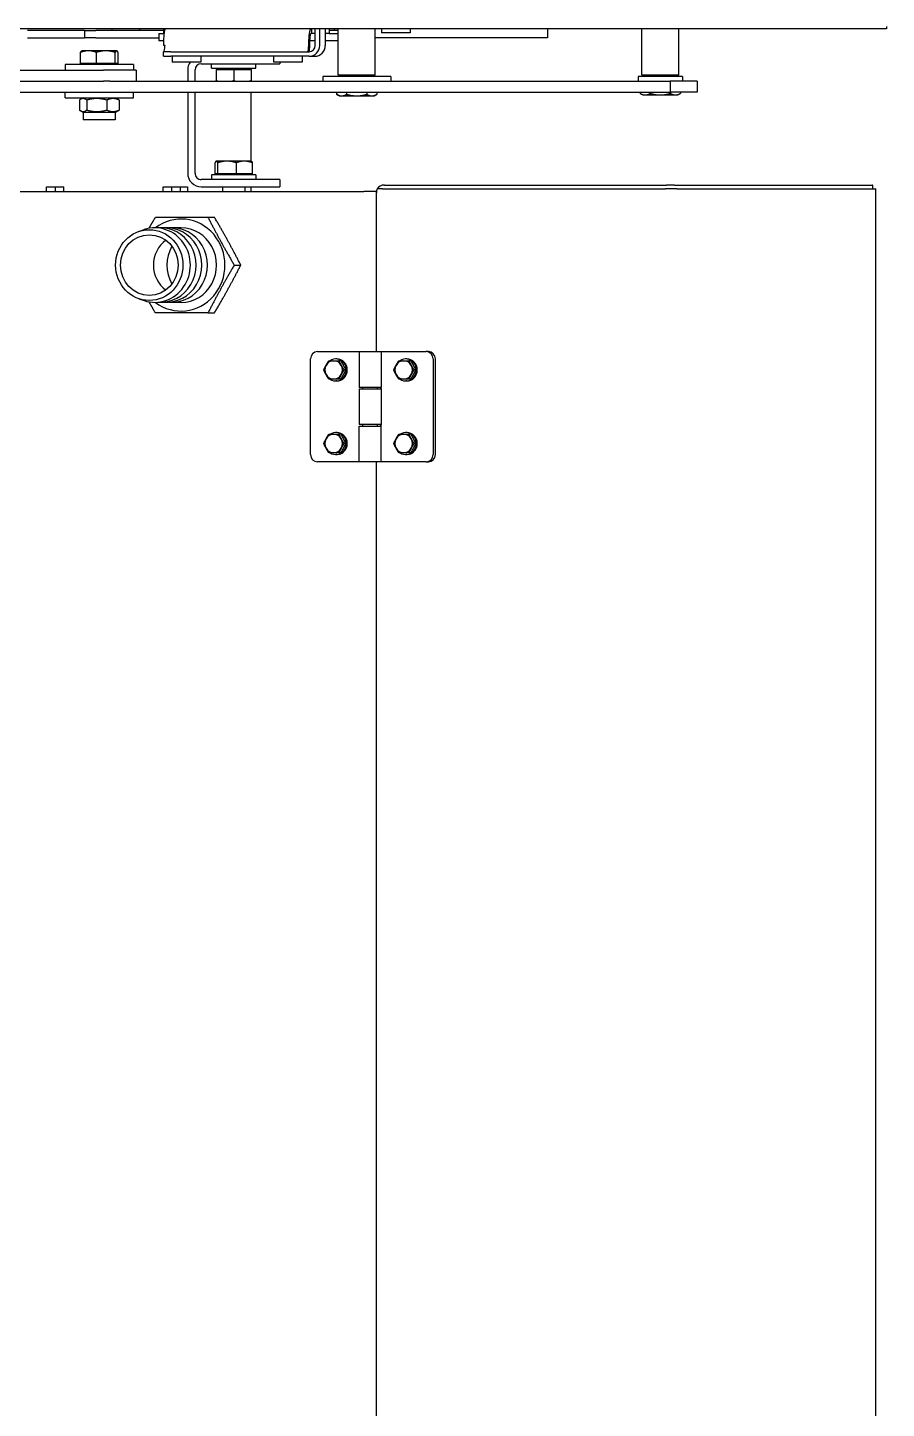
# Model space of a CAD drawing. Extents: x -3873 to 164127, y 7129 to 96529.
# Drawn here: x 54647 to 55113, y 50178 to 50929 of the extents above; entities that cross this region are included whole.
import ezdxf

# ---------------------------------------------------------------- set-up
doc = ezdxf.new("R2010")
doc.units = 0
doc.layers.add('KROMEKA', color=1, linetype='CONTINUOUS')
doc.layers.add('LAYOUT Kromeka', color=1, linetype='CONTINUOUS', lineweight=5)

# ---------------------------------------------------------------- blocks, each defined once
blk = doc.blocks.new('KD21-ara_yolma-64')
at = {"layer": 'KROMEKA', "color": 0}
for p, q in [((4299, -760), (4299, 1490)), ((4270.5, -21.5), (4270.5, -334.48)), ((4276.5, -21.5), (4276.5, -334.48)), ((4264.5, -195.34), (4264.5, -642.45)), ((4210.5, -285.74), (4210.5, -475.94)), ((4294, -293.24), (4294, -324.24)), ((4298, -324.24), (4298, -293.24)), ((4210.5, -303.58), (4213, -303.58)), ((4213, -303.58), (4213, -308.33)), ((4210.5, -308.33), (4213, -308.33)), ((4210.5, -312.97), (4213, -312.97)), ((4213, -308.33), (4213, -312.97)), ((4261.5, -313.71), (4261.5, -350.71)), ((4261.5, -313.71), (4264.5, -313.71)), ((4279.5, -313.71), (4276.5, -313.71)), ((4279.5, -350.71), (4279.5, -313.71)), ((4253.5, -323.51), (4254.38, -321.99)), ((4260.19, -321.36), (4254.81, -321.36)), ((4261.5, -323.51), (4260.62, -321.99)), ((4280.1, -330.68), (4280.1, -322.04)), ((4280.1, -322.04), (4286.15, -322.04)), ((4287, -322.71), (4286.95, -322.62)), ((4287, -326.36), (4287, -322.71)), ((4249.5, -340.91), (4249.5, -323.51)), ((4253.5, -323.51), (4249.5, -323.51)), ((4253.5, -340.91), (4253.5, -323.51)), ((4260.19, -325.41), (4254.81, -325.41)), ((4280.1, -323.61), (4279.5, -323.61)), ((4287, -335.76), (4287, -326.36)), ((4298, -324.24), (4294, -324.24)), ((4294, -330.24), (4294, -324.24)), ((4294, -330.24), (4294, -364.61)), ((4298, -324.24), (4298, -330.24)), ((4298, -367.11), (4298, -330.24)), ((4260.19, -336.27), (4254.81, -336.27)), ((4270.5, -337.98), (4270.5, -334.48)), ((4276.5, -352.21), (4276.5, -334.48)), ((4280.1, -340.85), (4280.1, -330.68)), ((4280.1, -330.68), (4286.15, -330.68)), ((4287, -341.62), (4287, -335.76)), ((4253.5, -340.91), (4249.5, -340.91)), ((4253.5, -340.91), (4254.38, -342.44)), ((4260.19, -343.07), (4254.81, -343.07)), ((4261.5, -340.91), (4260.62, -342.44)), ((4270.5, -337.98), (4270.5, -642.45)), ((4280.1, -340.81), (4279.5, -340.81)), ((4280.1, -340.85), (4286.15, -340.85)), ((4280.1, -342.39), (4280.1, -340.85)), ((4280.1, -342.39), (4286.15, -342.39)), ((4287, -341.71), (4286.95, -341.81)), ((4287, -341.71), (4287, -341.62)), ((4298, -339.11), (4299, -339.11)), ((4261.5, -350.71), (4264.5, -350.71)), ((4276.5, -352.21), (4270.5, -352.21)), ((4279.5, -350.71), (4276.5, -350.71)), ((4298, -354.11), (4298, -345.51)), ((4152.18, -353.74), (4151.23, -356.53)), ((4188.82, -353.74), (4189.77, -356.53)), ((4299, -354.11), (4298, -354.11)), ((4210.5, -366.93), (4213, -366.93)), ((4213, -366.93), (4213, -371.68)), ((4284, -367.11), (4286.5, -367.11)), ((4284, -367.11), (4284, -371.02)), ((4286.5, -371.02), (4286.5, -367.11)), ((4293.1, -367.11), (4290, -367.11)), ((4290, -367.11), (4290, -367.87)), ((4296.5, -364.61), (4292.5, -364.61)), ((4292.5, -367.11), (4292.5, -364.61)), ((4296.5, -364.61), (4296.5, -367.11)), ((4299, -367.11), (4296.5, -367.11)), ((4296.5, -367.34), (4296.5, -367.11)), ((4150.25, -376.68), (4150.25, -371.73)), ((4190.75, -376.68), (4190.75, -371.73)), ((4210.5, -371.68), (4213, -371.68)), ((4213, -371.68), (4213, -376.32)), ((4280.8, -387.41), (4280.8, -371.81)), ((4284, -371.81), (4280.8, -371.81)), ((4284, -446.25), (4284, -371.02)), ((4286.5, -371.02), (4286.5, -446.25)), ((4290, -367.87), (4289.9, -367.87)), ((4210.5, -376.32), (4213, -376.32)), ((4213, -380.06), (4210.5, -380.06)), ((4213, -376.32), (4213, -380.06)), ((4264.5, -380.24), (4220.4, -380.24)), ((4276.6, -380.24), (4270.5, -380.24)), ((4213, -387.64), (4213, -422.68)), ((4217, -422.68), (4217, -387.64)), ((4220.4, -384.24), (4264.5, -384.24)), ((4270.5, -384.24), (4276.6, -384.24)), ((4280, -387.64), (4280, -422.68)), ((4284, -387.41), (4280.8, -387.41)), ((4144.5, -391.26), (4144.5, -394.81)), ((4196.5, -391.26), (4196.5, -394.81)), ((4219.5, -393.24), (4217, -393.24)), ((4219.5, -417.24), (4219.5, -393.24)), ((4220.1, -396.64), (4219.5, -396.64)), ((4220.1, -395.1), (4226.15, -395.1)), ((4220.1, -396.54), (4220.1, -395.1)), ((4220.1, -396.54), (4226.15, -396.54)), ((4220.1, -406.68), (4220.1, -396.54)), ((4227, -395.74), (4226.95, -395.65)), ((4227, -395.82), (4227, -395.74)), ((4227, -401.61), (4227, -395.82)), ((4276.9, -395.74), (4270.85, -395.74)), ((4276.9, -395.74), (4276.9, -405.24)), ((4276.9, -396.64), (4277.5, -396.64)), ((4277.5, -393.24), (4277.5, -417.24)), ((4277.5, -393.24), (4280, -393.24)), ((4213, -399.24), (4210.5, -399.24)), ((4227, -411.03), (4227, -401.61)), ((4276.9, -405.24), (4270.85, -405.24)), ((4276.9, -405.24), (4276.9, -414.74)), ((4170.5, -405.54), (4170.5, -409.09)), ((4213, -411.24), (4210.5, -411.24)), ((4220.1, -406.68), (4226.15, -406.68)), ((4220.1, -415.38), (4220.1, -406.68)), ((4227, -414.74), (4227, -411.03)), ((4213, -414.54), (4210.5, -414.54)), ((4219.5, -417.24), (4217, -417.24)), ((4220.1, -413.84), (4219.5, -413.84)), ((4220.1, -414.54), (4219.5, -414.54)), ((4220.1, -415.38), (4226.15, -415.38)), ((4227, -414.74), (4226.95, -414.82)), ((4264.5, -414.54), (4227, -414.54)), ((4276.9, -414.74), (4270.85, -414.74)), ((4276.9, -413.84), (4277.5, -413.84)), ((4277.5, -414.54), (4276.9, -414.54)), ((4277.5, -417.24), (4280, -417.24)), ((4213, -422.68), (4213, -430.24)), ((4217, -430.24), (4217, -422.68)), ((4280, -422.68), (4280, -430.24)), ((4280.8, -442.41), (4280.8, -426.81)), ((4284, -426.81), (4280.8, -426.81)), ((4217, -430.24), (4213, -430.24)), ((4280.8, -430.24), (4280, -430.24)), ((4284, -442.41), (4280.8, -442.41)), ((4067.5, -447.03), (4119.5, -447.03)), ((4284, -446.25), (4284, -449.29)), ((4289.9, -446.04), (4293.1, -446.04)), ((4289.9, -446.59), (4293.1, -446.59)), ((4289.9, -449.57), (4299, -449.57)), ((4292.5, -449.57), (4292.5, -446.59)), ((4296.5, -447.34), (4296.5, -447.32)), ((4296.5, -447.56), (4296.5, -447.34)), ((4296.5, -449.57), (4296.5, -447.56)), ((4299, -447.56), (4296.5, -447.56)), ((4063.5, -473.39), (4063.5, -450.83)), ((4123.5, -450.83), (4123.5, -473.39)), ((4273, -453.61), (4270.5, -453.61)), ((4273, -490.61), (4273, -453.61)), ((4289.9, -452.01), (4299, -452.01)), ((4299, -455.05), (4289.9, -455.05)), ((4292.5, -462.11), (4292.5, -455.05)), ((4296.5, -457.11), (4296.5, -455.05)), ((4296.5, -457.11), (4296.5, -462.11)), ((4299, -457.11), (4296.5, -457.11)), ((4298, -462.11), (4298, -457.11)), ((4067.5, -461.3), (4067.5, -460.8)), ((4068.5, -463.39), (4068.5, -462.45)), ((4073.5, -466.14), (4068.5, -463.39)), ((4078.5, -463.39), (4073.5, -466.14)), ((4073.5, -466.14), (4073.5, -465.19)), ((4078.5, -463.39), (4078.5, -462.45)), ((4079.5, -461.3), (4079.5, -460.8)), ((4107.5, -461.3), (4107.5, -460.8)), ((4108.5, -463.39), (4108.5, -462.45)), ((4113.5, -466.14), (4108.5, -463.39)), ((4118.5, -463.39), (4113.5, -466.14)), ((4113.5, -466.14), (4113.5, -465.19)), ((4118.5, -463.39), (4118.5, -462.45)), ((4119.5, -461.3), (4119.5, -460.8)), ((4262.5, -462.61), (4263.35, -461.14)), ((4262.5, -462.61), (4262.5, -463.88)), ((4262.5, -463.88), (4262.5, -472.11)), ((4264.5, -461.14), (4263.35, -461.14)), ((4273, -463.11), (4274, -462.11)), ((4274, -462.11), (4274, -482.11)), ((4274, -462.11), (4299, -462.11)), ((4298, -462.11), (4298, -460.11)), ((4298, -460.11), (4299, -460.11)), ((4262.5, -472.11), (4262.5, -480.33)), ((4264.5, -466.62), (4263.35, -466.62)), ((4063.5, -485.39), (4063.5, -473.39)), ((4063.5, -473.39), (4083, -473.39)), ((4083, -473.39), (4083, -485.39)), ((4083, -475.38), (4083.75, -475.38)), ((4083, -475.39), (4083.75, -475.39)), ((4083.75, -485.39), (4083.75, -473.39)), ((4103.25, -473.39), (4083.75, -473.39)), ((4103.25, -473.39), (4103.25, -485.39)), ((4103.25, -475.38), (4104, -475.38)), ((4103.25, -475.39), (4104, -475.39)), ((4104, -485.39), (4104, -473.39)), ((4123.5, -473.39), (4104, -473.39)), ((4123.5, -473.39), (4123.5, -485.39)), ((4210.5, -482.81), (4210.5, -475.94)), ((4262.5, -480.33), (4262.5, -481.61)), ((4264.5, -477.59), (4263.35, -477.59)), ((2436, -482.83), (4063.5, -482.83)), ((4063.5, -509.8), (4063.5, -485.39)), ((4063.5, -485.39), (4083, -485.39)), ((4083, -483.39), (4083.75, -483.39)), ((4083, -485.17), (4083.75, -485.17)), ((4083.75, -485.26), (4083, -485.26)), ((4103.25, -485.39), (4083.75, -485.39)), ((4103.25, -483.39), (4104, -483.39)), ((4103.25, -485.17), (4104, -485.17)), ((4104, -485.26), (4103.25, -485.26)), ((4123.5, -485.39), (4104, -485.39)), ((4123.5, -482.83), (4210.11, -482.83)), ((4123.5, -485.39), (4123.5, -509.8)), ((4212, -483.32), (4212, -483.16)), ((4212, -486.21), (4212, -483.32)), ((4212, -486.21), (4212, -640)), ((4214, -487.15), (4214, -640.46)), ((4262.5, -481.61), (4263.35, -483.08)), ((4264.5, -483.08), (4263.35, -483.08)), ((4273, -481.11), (4274, -482.11)), ((4274, -482.11), (4299, -482.11)), ((4294, -575.74), (4294, -482.11)), ((4296.8, -501.14), (4296.8, -485.54)), ((4299, -485.54), (4296.8, -485.54)), ((4273, -490.61), (4270.5, -490.61)), ((4067.5, -499.34), (4067.5, -498.84)), ((4068.5, -501.44), (4068.5, -500.49)), ((4073.5, -504.18), (4068.5, -501.44)), ((4078.5, -501.44), (4073.5, -504.18)), ((4078.5, -501.44), (4078.5, -500.49)), ((4079.5, -499.34), (4079.5, -498.84)), ((4107.5, -499.34), (4107.5, -498.84)), ((4108.5, -501.44), (4108.5, -500.49)), ((4113.5, -504.18), (4108.5, -501.44)), ((4118.5, -501.44), (4113.5, -504.18)), ((4118.5, -501.44), (4118.5, -500.49)), ((4119.5, -499.34), (4119.5, -498.84)), ((4299, -501.14), (4296.8, -501.14)), ((4063.5, -509.8), (4063.5, -511.04)), ((4073.5, -504.18), (4073.5, -503.24)), ((4113.5, -504.18), (4113.5, -503.24)), ((4123.5, -511.04), (4123.5, -509.8)), ((4119.5, -513.6), (4067.5, -513.6)), ((4119.5, -514.84), (4067.5, -514.84)), ((4299, -575.74), (4294, -575.74)), ((4263, -627.61), (4263.85, -626.14)), ((4263, -627.61), (4263, -628.88)), ((4263, -628.88), (4263, -637.11)), ((4264.5, -626.14), (4263.85, -626.14)), ((4273, -625.11), (4270.5, -625.11)), ((4273, -649.11), (4273, -625.11)), ((4273, -628.11), (4274, -627.11)), ((4274, -627.11), (4274, -647.11)), ((4274, -627.11), (4299, -627.11)), ((4263, -637.11), (4263, -645.33)), ((4264.5, -631.62), (4263.85, -631.62)), ((4212, -646.17), (4212, -640)), ((4214, -644.75), (4214, -640.46)), ((4214, -644.75), (4214, -752.44)), ((4263, -645.33), (4263, -646.61)), ((4264.5, -642.59), (4263.85, -642.59)), ((4270.5, -642.45), (4264.5, -642.45)), ((4264.5, -657.11), (4264.5, -642.45)), ((4270.5, -657.11), (4270.5, -642.45)), ((4212, -646.17), (4212, -753.86)), ((4263, -646.61), (4263.85, -648.08)), ((4263.85, -648.08), (4263.85, -648.08)), ((4264.5, -648.08), (4263.85, -648.08)), ((4273, -649.11), (4270.5, -649.11)), ((4273, -646.11), (4274, -647.11)), ((4274, -647.11), (4299, -647.11)), ((4270.5, -657.11), (4264.5, -657.11)), ((4212, -754.1), (2287.5, -754.1)), ((4212, -752.6), (4214, -752.6)), ((4212, -754.1), (4212, -753.86)), ((4214, -752.6), (4214, -752.44)), ((4300.23, -760), (4299, -760))]:
    blk.add_line(p, q, dxfattribs=at)
for centre, radius, start, end in [((4220.4, -387.64), 7.4, 90, 180), ((4276.6, -387.64), 7.4, 55.41922, 90), ((4220.4, -387.64), 3.4, 90, 180), ((4276.6, -387.64), 3.4, 0, 90), ((4276.6, -387.64), 7.4, 0, 1.79192)]:
    blk.add_arc(centre, radius, start, end, dxfattribs=at)
for major_axis in [(-19.25, 0), (-16.5, 0)]:
    blk.add_ellipse((4170.5, -359.37), major_axis=major_axis, ratio=0.951057, dxfattribs=at)
for centre, major_axis, ratio, start_param, end_param in [((4170.5, -362.46), (-20.25, 0), 0.951057, 5.970339, 9.737625), ((4170.5, -376.68), (-25.02, 0), 0.951057, 5.655215, 10.052749), ((4170.5, -365.55), (-20.25, 0), 0.951057, 6.202872, 9.505091), ((4170.5, -368.64), (-20.25, 0), 0.951057, 6.202872, 9.505091), ((4170.5, -377.29), (-16.5, 0), 0.951057, 3.749403, 5.675375), ((4289.9, -367.13), (-3.4, 0), 0.21693, 0, 1.570796), ((4293.1, -368.39), (5.9, 0), 0.21693, 0, 1.570796), ((4170.5, -371.73), (-20.25, 0), 0.951057, 6.202872, 9.505091), ((4170.5, -387.95), (-20, 0), 0.951057, 4.172256, 5.252522), ((4170.5, -376.68), (-20.25, 0), 0.951057, 0, 3.141593), ((4067.5, -450.83), (-4, 0), 0.951057, 4.712389, 6.283185), ((4119.5, -450.83), (4, 0), 0.951057, 0, 1.570796), ((4289.9, -446.25), (-5.9, 0), 0.976187, 0, 1.570796), ((4289.9, -449.29), (-5.9, 0), 0.976187, 0, 1.570796), ((4289.9, -445.31), (-3.4, 0), 0.21693, 0, 1.570796), ((4289.9, -446.25), (-3.4, 0), 0.976187, 0, 1.570796), ((4289.9, -445.31), (5.9, 0), 0.21693, 4.098567, 4.712389), ((4293.1, -447.32), (5.9, 0), 0.21693, 0, 1.570796), ((4293.1, -447.32), (3.4, 0), 0.21693, 0, 1.570796), ((4073.5, -460.8), (6, 0), 0.951057, 2.555907, 6.868871), ((4073.5, -459.57), (-5, 0), 0.951057, 5.235988, 6.283185), ((4073.5, -459.57), (-5, 0), 0.951057, 4.18879, 5.235988), ((4073.5, -459.57), (5, 0), 0.951057, 0, 1.047198), ((4113.5, -460.8), (6, 0), 0.951057, 2.555907, 6.868871), ((4113.5, -459.57), (-5, 0), 0.951057, 5.235988, 6.283185), ((4113.5, -459.57), (-5, 0), 0.951057, 4.18879, 5.235988), ((4113.5, -459.57), (5, 0), 0.951057, 0, 1.047198), ((4073.5, -461.3), (6, 0), 0.951057, 3.141593, 6.283185), ((4073.5, -459.57), (-5, 0), 0.951057, 0, 1.047198), ((4073.5, -459.57), (5, 0), 0.951057, 4.18879, 5.235988), ((4073.5, -459.57), (5, 0), 0.951057, 5.235988, 6.283185), ((4113.5, -461.3), (6, 0), 0.951057, 3.141593, 6.283185), ((4113.5, -459.57), (-5, 0), 0.951057, 0, 1.047198), ((4113.5, -459.57), (5, 0), 0.951057, 4.18879, 5.235988), ((4113.5, -459.57), (5, 0), 0.951057, 5.235988, 6.283185), ((4208.6, -488.2), (4.37, 4.37), 0.726543, 0.261401, 0.723467), ((4208.6, -487.15), (5.4, 0), 0.951057, 0, 0.88972), ((4073.5, -497.61), (-5, 0), 0.951057, 5.235988, 6.283185), ((4073.5, -497.61), (-5, 0), 0.951057, 4.18879, 5.235988), ((4073.5, -497.61), (5, 0), 0.951057, 0, 1.047198), ((4113.5, -497.61), (-5, 0), 0.951057, 5.235988, 6.283185), ((4113.5, -497.61), (-5, 0), 0.951057, 4.18879, 5.235988), ((4113.5, -497.61), (5, 0), 0.951057, 0, 1.047198), ((4073.5, -498.84), (6, 0), 0.951057, 2.555907, 6.868871), ((4073.5, -499.34), (6, 0), 0.951057, 3.141593, 6.283185), ((4073.5, -497.61), (-5, 0), 0.951057, 0, 1.047198), ((4073.5, -497.61), (5, 0), 0.951057, 4.18879, 5.235988), ((4073.5, -497.61), (5, 0), 0.951057, 5.235988, 6.283185), ((4113.5, -498.84), (6, 0), 0.951057, 2.555907, 6.868871), ((4113.5, -499.34), (6, 0), 0.951057, 3.141593, 6.283185), ((4113.5, -497.61), (-5, 0), 0.951057, 0, 1.047198), ((4113.5, -497.61), (5, 0), 0.951057, 4.18879, 5.235988), ((4113.5, -497.61), (5, 0), 0.951057, 5.235988, 6.283185), ((4067.5, -509.8), (-4, 0), 0.951057, 0, 1.570796), ((4119.5, -509.8), (4, 0), 0.951057, 4.712389, 6.283185), ((4067.5, -511.04), (-4, 0), 0.951057, 0, 1.570796), ((4119.5, -511.04), (4, 0), 0.951057, 4.712389, 6.283185)]:
    blk.add_ellipse(centre, major_axis=major_axis, ratio=ratio, start_param=start_param, end_param=end_param, dxfattribs=at)
for points, weights in [([(4254.81, -321.36), (4253.23, -323.39), (4254.81, -325.41)], [1, 1.15470053838, 1]), ([(4260.19, -325.41), (4261.77, -323.39), (4260.19, -321.36)], [1, 1.15470053838, 1]), ([(4286.15, -322.04), (4286.79, -322.35), (4286.95, -322.62)], [1, 1.02825458057, 1.01444226651]), ([(4287, -326.36), (4287, -324.35), (4286.15, -322.04)], [1, 1.0379548493, 1]), ([(4254.81, -325.41), (4253.23, -330.84), (4254.81, -336.27)], [1, 1.15470053838, 1]), ([(4260.19, -336.27), (4261.77, -330.84), (4260.19, -325.41)], [1, 1.15470053838, 1]), ([(4286.15, -330.68), (4287, -328.36), (4287, -326.36)], [1, 1.0379548493, 1]), ([(4254.81, -336.27), (4253.23, -339.67), (4254.81, -343.07)], [1, 1.15470053838, 1]), ([(4260.19, -343.07), (4261.77, -339.67), (4260.19, -336.27)], [1, 1.15470053838, 1]), ([(4287, -335.76), (4287, -333.4), (4286.15, -330.68)], [1, 1.0379548493, 1]), ([(4286.15, -340.85), (4287, -338.12), (4287, -335.76)], [1, 1.0379548493, 1]), ([(4254.81, -343.07), (4254.56, -342.74), (4254.38, -342.44)], [1, 1.02202338166, 1.03777620544]), ([(4260.62, -342.44), (4260.44, -342.74), (4260.19, -343.07)], [1.03777620544, 1.02202338166, 1]), ([(4287, -341.62), (4287, -341.26), (4286.15, -340.85)], [1, 1.0379548493, 1]), ([(4286.15, -342.39), (4287, -341.98), (4287, -341.62)], [1, 1.0379548493, 1]), ([(4144.5, -362.71), (4147.67, -360.86), (4150.54, -359.22)], [1, 1.03374656906, 1.05277010049]), ([(4190.46, -359.22), (4193.33, -360.86), (4196.5, -362.71)], [1.05277010049, 1.03374656906, 1]), ([(4144.5, -391.26), (4144.5, -376.52), (4144.5, -362.71)], [1, 1.15470053838, 1]), ([(4196.5, -362.71), (4196.5, -376.52), (4196.5, -391.26)], [1, 1.15470053838, 1]), ([(4170.5, -405.54), (4157.5, -397.94), (4144.5, -391.26)], [1, 1.15470053838, 1]), ([(4144.5, -394.81), (4157.5, -402.42), (4170.5, -409.09)], [1, 1.15470053838, 1]), ([(4196.5, -391.26), (4183.5, -397.94), (4170.5, -405.54)], [1, 1.15470053838, 1]), ([(4170.5, -409.09), (4183.5, -402.42), (4196.5, -394.81)], [1, 1.15470053838, 1]), ([(4227, -395.82), (4227, -395.49), (4226.15, -395.1)], [1, 1.0379548493, 1]), ([(4226.15, -396.54), (4227, -396.15), (4227, -395.82)], [1, 1.0379548493, 1]), ([(4227, -401.61), (4227, -399.26), (4226.15, -396.54)], [1, 1.0379548493, 1]), ([(4270.5, -395.74), (4270.65, -395.74), (4270.85, -395.74)], [1.01332758511, 1.00862274435, 1]), ([(4270.85, -395.74), (4270.65, -396.33), (4270.5, -396.9)], [1, 1.00862274435, 1.01332758511]), ([(4226.15, -406.68), (4227, -403.96), (4227, -401.61)], [1, 1.0379548493, 1]), ([(4270.5, -404.08), (4270.65, -404.64), (4270.85, -405.24)], [1.01332758511, 1.00862274435, 1]), ([(4270.85, -405.24), (4270.65, -405.83), (4270.5, -406.4)], [1, 1.00862274435, 1.01332758511]), ([(4227, -411.03), (4227, -409.01), (4226.15, -406.68)], [1, 1.0379548493, 1]), ([(4226.15, -415.38), (4227, -413.05), (4227, -411.03)], [1, 1.0379548493, 1]), ([(4226.95, -414.82), (4226.8, -415.08), (4226.15, -415.38)], [1.01383210308, 1.02885897071, 1]), ([(4270.5, -413.58), (4270.65, -414.14), (4270.85, -414.74)], [1.01332758511, 1.00862274435, 1]), ([(4270.85, -414.74), (4270.65, -414.74), (4270.5, -414.74)], [1, 1.00862274435, 1.01332758511]), ([(4068.5, -456.96), (4069.84, -456.08), (4071, -455.45)], [1, 1.0379548493, 1]), ([(4068.5, -459.57), (4068.5, -458.29), (4068.5, -456.96)], [1, 1.0379548493, 1]), ([(4071, -455.45), (4072.16, -454.81), (4073.5, -454.21)], [1, 1.0379548493, 1]), ([(4073.5, -454.21), (4074.84, -454.81), (4076, -455.45)], [1, 1.0379548493, 1]), ([(4076, -455.45), (4077.16, -456.08), (4078.5, -456.96)], [1, 1.0379548493, 1]), ([(4078.5, -456.96), (4078.5, -458.29), (4078.5, -459.57)], [1, 1.0379548493, 1]), ([(4108.5, -456.96), (4109.84, -456.08), (4111, -455.45)], [1, 1.0379548493, 1]), ([(4108.5, -459.57), (4108.5, -458.29), (4108.5, -456.96)], [1, 1.0379548493, 1]), ([(4111, -455.45), (4112.16, -454.81), (4113.5, -454.21)], [1, 1.0379548493, 1]), ([(4113.5, -454.21), (4114.84, -454.81), (4116, -455.45)], [1, 1.0379548493, 1]), ([(4116, -455.45), (4117.16, -456.08), (4118.5, -456.96)], [1, 1.0379548493, 1]), ([(4118.5, -456.96), (4118.5, -458.29), (4118.5, -459.57)], [1, 1.0379548493, 1]), ([(4068.5, -462.45), (4068.5, -460.84), (4068.5, -459.57)], [1, 1.0379548493, 1]), ([(4071, -463.68), (4069.84, -463.05), (4068.5, -462.45)], [1, 1.0379548493, 1]), ([(4073.5, -465.19), (4072.16, -464.32), (4071, -463.68)], [1, 1.0379548493, 1]), ([(4076, -463.68), (4074.84, -464.32), (4073.5, -465.19)], [1, 1.0379548493, 1]), ([(4078.5, -462.45), (4077.16, -463.05), (4076, -463.68)], [1, 1.0379548493, 1]), ([(4078.5, -459.57), (4078.5, -460.84), (4078.5, -462.45)], [1, 1.0379548493, 1]), ([(4108.5, -462.45), (4108.5, -460.84), (4108.5, -459.57)], [1, 1.0379548493, 1]), ([(4111, -463.68), (4109.84, -463.05), (4108.5, -462.45)], [1, 1.0379548493, 1]), ([(4113.5, -465.19), (4112.16, -464.32), (4111, -463.68)], [1, 1.0379548493, 1]), ([(4116, -463.68), (4114.84, -464.32), (4113.5, -465.19)], [1, 1.0379548493, 1]), ([(4118.5, -462.45), (4117.16, -463.05), (4116, -463.68)], [1, 1.0379548493, 1]), ([(4118.5, -459.57), (4118.5, -460.84), (4118.5, -462.45)], [1, 1.0379548493, 1]), ([(4263.35, -461.14), (4262.5, -462.61), (4262.5, -463.88)], [1, 1.0379548493, 1]), ([(4262.5, -463.88), (4262.5, -465.15), (4263.35, -466.62)], [1, 1.0379548493, 1]), ([(4263.35, -466.62), (4262.5, -469.56), (4262.5, -472.11)], [1, 1.0379548493, 1]), ([(4262.5, -472.11), (4262.5, -474.65), (4263.35, -477.59)], [1, 1.0379548493, 1]), ([(4263.35, -477.59), (4262.5, -479.06), (4262.5, -480.33)], [1, 1.0379548493, 1]), ([(4262.5, -480.33), (4262.5, -481.61), (4263.35, -483.08)], [1, 1.0379548493, 1]), ([(4068.5, -495), (4069.84, -494.13), (4071, -493.49)], [1, 1.0379548493, 1]), ([(4068.5, -497.61), (4068.5, -496.33), (4068.5, -495)], [1, 1.0379548493, 1]), ([(4071, -493.49), (4072.16, -492.85), (4073.5, -492.26)], [1, 1.0379548493, 1]), ([(4073.5, -492.26), (4074.84, -492.85), (4076, -493.49)], [1, 1.0379548493, 1]), ([(4076, -493.49), (4077.16, -494.13), (4078.5, -495)], [1, 1.0379548493, 1]), ([(4078.5, -495), (4078.5, -496.33), (4078.5, -497.61)], [1, 1.0379548493, 1]), ([(4108.5, -495), (4109.84, -494.13), (4111, -493.49)], [1, 1.0379548493, 1]), ([(4108.5, -497.61), (4108.5, -496.33), (4108.5, -495)], [1, 1.0379548493, 1]), ([(4111, -493.49), (4112.16, -492.85), (4113.5, -492.26)], [1, 1.0379548493, 1]), ([(4113.5, -492.26), (4114.84, -492.85), (4116, -493.49)], [1, 1.0379548493, 1]), ([(4116, -493.49), (4117.16, -494.13), (4118.5, -495)], [1, 1.0379548493, 1]), ([(4118.5, -495), (4118.5, -496.33), (4118.5, -497.61)], [1, 1.0379548493, 1]), ([(4068.5, -500.49), (4068.5, -498.88), (4068.5, -497.61)], [1, 1.0379548493, 1]), ([(4071, -501.73), (4069.84, -501.09), (4068.5, -500.49)], [1, 1.0379548493, 1]), ([(4073.5, -503.24), (4072.16, -502.36), (4071, -501.73)], [1, 1.0379548493, 1]), ([(4076, -501.73), (4074.84, -502.36), (4073.5, -503.24)], [1, 1.0379548493, 1]), ([(4078.5, -500.49), (4077.16, -501.09), (4076, -501.73)], [1, 1.0379548493, 1]), ([(4078.5, -497.61), (4078.5, -498.88), (4078.5, -500.49)], [1, 1.0379548493, 1]), ([(4108.5, -500.49), (4108.5, -498.88), (4108.5, -497.61)], [1, 1.0379548493, 1]), ([(4111, -501.73), (4109.84, -501.09), (4108.5, -500.49)], [1, 1.0379548493, 1]), ([(4113.5, -503.24), (4112.16, -502.36), (4111, -501.73)], [1, 1.0379548493, 1]), ([(4116, -501.73), (4114.84, -502.36), (4113.5, -503.24)], [1, 1.0379548493, 1]), ([(4118.5, -500.49), (4117.16, -501.09), (4116, -501.73)], [1, 1.0379548493, 1]), ([(4118.5, -497.61), (4118.5, -498.88), (4118.5, -500.49)], [1, 1.0379548493, 1]), ([(4263.85, -626.14), (4263, -627.61), (4263, -628.88)], [1, 1.0379548493, 1]), ([(4263, -628.88), (4263, -630.15), (4263.85, -631.62)], [1, 1.0379548493, 1]), ([(4263.85, -631.62), (4263, -634.56), (4263, -637.11)], [1, 1.0379548493, 1]), ([(4263, -637.11), (4263, -639.65), (4263.85, -642.59)], [1, 1.0379548493, 1]), ([(4263.85, -642.59), (4263, -644.06), (4263, -645.33)], [1, 1.0379548493, 1]), ([(4263, -645.33), (4263, -646.61), (4263.85, -648.08)], [1, 1.0379548493, 1])]:
    blk.add_rational_spline(points, weights, degree=2, dxfattribs=at)

msp = doc.modelspace()

# ---------------------------------------------------------------- block references
at = {"layer": 'LAYOUT Kromeka', "ltscale": 20, "rotation": 89.99999999999999}
msp.add_blockref('KD21-ara_yolma-64', (54353.46, 46629.41), dxfattribs=at)

doc.saveas('drawing.dxf')
